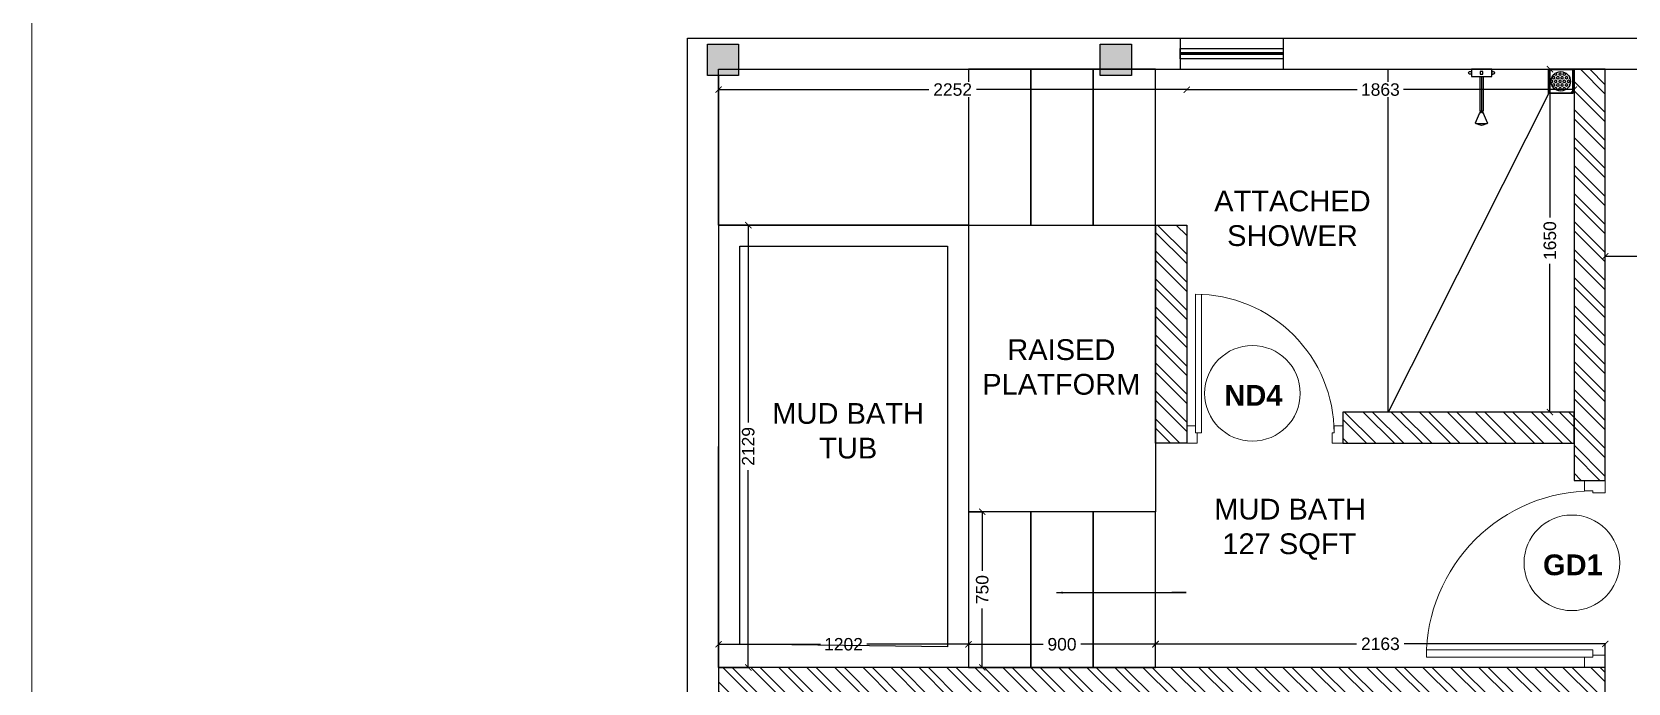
# Model space of a CAD drawing. Header units: millimetres. Extents: x 1464389 to 1998638, y -29162 to 256806.
# Drawn here: x 1615220 to 1622899, y 215355 to 218489 of the extents above; entities that cross this region are included whole.
import ezdxf

# ---------------------------------------------------------------- set-up
doc = ezdxf.new("R2010")
doc.units = ezdxf.units.MM
doc.header["$LTSCALE"] = 15
doc.header["$PDMODE"] = 35
doc.layers.get('0').update_dxf_attribs({"lineweight": 5})
for name, color, linetype in [('A-TEXT', 4, 'Continuous'), ('A-WNDW', 4, 'Continuous'), ('GFC Columns', 6, 'Continuous'), ('GFC Walls', 14, 'Continuous'), ('LS_DR_Washbasin', 165, 'Continuous'), ('NEW WALL', 5, 'Continuous'), ('Text', 250, 'Continuous'), ('Tile', 251, 'Continuous')]:
    doc.layers.add(name, color=color, linetype=linetype)
for name, color, linetype, lineweight in [('A-Walls', 1, 'Continuous', 30), ('dimension', 1, 'Continuous', 25), ('DOOR', 124, 'Continuous', 9), ('floor raising', 210, 'Continuous', 9), ('Hatch', 252, 'Continuous', 15), ('ledge wall line', 252, 'Continuous', 13)]:
    doc.layers.add(name, color=color, linetype=linetype, lineweight=lineweight)
doc.layers.add('Furnitures', color=7, linetype='Continuous', lineweight=25, true_color=0x753b00)
doc.layers.add('TEXTS', color=7, linetype='Continuous', true_color=0x636466)
doc.styles.add('ARIAL', font='arial.ttf')
doc.dimstyles.new('SC-25', dxfattribs={"dimtxt": 60, "dimasz": 30, "dimexe": 0, "dimexo": 0, "dimgap": 25, "dimtad": 0, "dimdec": 0, "dimzin": 0, "dimdsep": 46, "dimtxsty": 'ARIAL', "dimblk": 'ARCHTICK', "dimcen": 0.09, "dimdle": 3, "dimclrd": 251, "dimclre": 251, "dimclrt": 1, "dimadec": 0, "dimazin": 0, "dimtfac": 1, "dimtdec": 0, "dimtofl": 0, "dimtmove": 0, "dimatfit": 2, "dimfxl": 100, "dimtolj": 1, "dimtzin": 0, "dimarcsym": 0})

# ---------------------------------------------------------------- blocks, each defined once
blk = doc.blocks.new('_ArchTick')
at = {"color": 0, "linetype": 'ByBlock', "const_width": 0.15}
blk.add_lwpolyline([(-0.5, -0.5), (0.5, 0.5)], dxfattribs=at)
blk = doc.blocks.new('Z$W@#3D1C198D')
at = {"layer": 'LS_DR_Washbasin'}
for p, q in [((-15.17, 27.51), (-13.09, 22.61)), ((-14.98, 27.86), (-9.26, 27.86)), ((-9.03, 27.51), (-11.11, 22.61)), ((-11.27, 21.54), (-12.92, 21.54)), ((-12.92, 3.56), (-12.92, 21.54)), ((-12.1, 3.56), (-12.1, 21.54)), ((-11.27, 3.56), (-11.27, 21.54)), ((-12.1, 10.53), (-12.1, 12.42)), ((-17.33, 2.43), (-18.06, 2.43)), ((-18.06, 0.97), (-17.33, 0.97)), ((-17.33, 3.56), (-6.87, 3.56)), ((-17.33, -0.16), (-17.33, 3.56)), ((-17.33, 0.97), (-17.33, 2.43)), ((-12.83, 2.43), (-11.37, 2.43)), ((-12.83, 0.97), (-12.83, 2.43)), ((-11.37, 0.97), (-12.83, 0.97)), ((-11.37, 2.43), (-11.37, 0.97)), ((-6.87, 3.56), (-6.87, -0.16)), ((-6.87, 2.43), (-6.14, 2.43)), ((-6.87, 0.97), (-6.87, 2.43)), ((-6.14, 0.97), (-6.87, 0.97)), ((-6.87, -0.16), (-17.33, -0.16))]:
    blk.add_line(p, q, dxfattribs=at)
for centre, major_axis, start_param, end_param in [((-14.94, 27.61), (0.175, 0.175), 0.79391, 2.757406), ((-12.1, 25.79), (2.15, 2.15), 6.248859, 7.890647), ((-9.26, 27.61), (-0.175, 0.175), 3.526002, 5.489497), ((-12.33, 22.93), (0.583, 0.583), 2.757406, 3.935503), ((-12.1, 21.66), (-0.355, 0.355), 3.685936, 7.309861), ((-11.87, 22.93), (0.583, 0.583), 3.918701, 5.096798), ((-18.06, 1.7), (-0.516, 0.516), -0.785287, 2.356306), ((-6.14, 1.7), (-0.516, 0.516), 2.356306, 5.497898)]:
    blk.add_ellipse(centre, major_axis=major_axis, ratio=1, start_param=start_param, end_param=end_param, dxfattribs=at)
blk = doc.blocks.new('Z$W@#4FB1354E')
at = {"layer": 'LS_DR_Washbasin'}
h = blk.add_hatch(dxfattribs=at)
h.set_pattern_fill('HEX', color=256, scale=5, angle=360, style=0)
h.set_pattern_definition([(360, (3601.4866, -3857.5391), (7e-11, 1.08253175), [0.625, -1.25]), (120, (3601.4866, -3857.5391), (-0.9375, -0.54126588), [0.625, -1.25]), (60, (3602.1116, -3857.5391), (-0.9375, 0.54126588), [0.625, -1.25])])
edge = h.paths.add_edge_path()
edge.add_arc((-30.12, 10.96), 5, -90, 270, ccw=False)
for points in [[(-23.84, 4.68), (-36.34, 4.68), (-36.34, 17.18), (-23.84, 17.18)], [(-23.95, 4.79), (-36.23, 4.79), (-36.23, 17.06), (-23.95, 17.06)]]:
    blk.add_lwpolyline(points, close=True, dxfattribs=at)
blk.add_circle((-30.09, 10.93), 5, dxfattribs=at)
blk = doc.blocks.new('*D1882')
at = {"layer": 'Defpoints', "color": 0, "transparency": 16777216}
for p in [(1618523.8, 215541.4), (1619725.6, 215541.4), (1619725.6, 215541.4)]:
    blk.add_point(p, dxfattribs=at)
at = {"layer": 'Tile', "color": 251, "lineweight": -2, "transparency": 16777216}
for p, q in [((1618520.8, 215541.4), (1619013.2, 215541.4)), ((1619728.6, 215541.4), (1619236.2, 215541.4))]:
    blk.add_line(p, q, dxfattribs=at)
at = {"layer": 'Tile', "color": 251, "lineweight": -2, "transparency": 16777216, "xscale": 30, "yscale": 30, "zscale": 30, "rotation": 180}
blk.add_blockref('_ArchTick', (1618523.8, 215541.4), dxfattribs=at)
at = {"layer": 'Tile', "color": 251, "lineweight": -2, "transparency": 16777216, "xscale": 30, "yscale": 30, "zscale": 30}
blk.add_blockref('_ArchTick', (1619725.6, 215541.4), dxfattribs=at)
at = {"layer": 'Tile', "color": 1, "transparency": 16777216, "insert": (1619124.7, 215541.4), "char_height": 60, "attachment_point": 5, "style": 'ARIAL'}
blk.add_mtext('\\A1;1202', dxfattribs=at)
blk = doc.blocks.new('*D1883')
at = {"layer": 'Defpoints', "color": 0, "transparency": 16777216}
for p in [(1622638.6, 218309.5), (1622522.7, 216659.5), (1622638.6, 216659.5)]:
    blk.add_point(p, dxfattribs=at)
at = {"layer": 'Tile', "color": 251, "lineweight": -2, "transparency": 16777216}
for p, q in [((1622522.7, 218312.5), (1622522.7, 217596.1)), ((1622638.6, 218309.5), (1622522.7, 218309.5)), ((1622522.7, 216656.5), (1622522.7, 217372.8)), ((1622638.6, 216659.5), (1622522.7, 216659.5))]:
    blk.add_line(p, q, dxfattribs=at)
at = {"layer": 'Tile', "color": 251, "lineweight": -2, "transparency": 16777216, "xscale": 30, "yscale": 30, "zscale": 30}
for p, rotation in [((1622522.7, 218309.5), 90), ((1622522.7, 216659.5), 270)]:
    blk.add_blockref('_ArchTick', p, dxfattribs=dict(at, rotation=rotation))
at = {"layer": 'Tile', "color": 1, "transparency": 16777216, "insert": (1622522.7, 217484.5), "char_height": 60, "attachment_point": 5, "rotation": 90, "style": 'ARIAL'}
blk.add_mtext('\\A1;1650', dxfattribs=at)
blk = doc.blocks.new('*D2448')
at = {"layer": 'Defpoints', "color": 0, "transparency": 16777216}
for p in [(1619725.6, 215541.4), (1620625.6, 215541.4), (1620625.6, 215429.9)]:
    blk.add_point(p, dxfattribs=at)
at = {"layer": 'dimension', "color": 251, "lineweight": -2, "transparency": 16777216}
for p, q in [((1619722.6, 215541.4), (1620084.4, 215541.4)), ((1620628.6, 215541.4), (1620266.7, 215541.4)), ((1620625.6, 215429.9), (1620625.6, 215541.4))]:
    blk.add_line(p, q, dxfattribs=at)
at = {"layer": 'dimension', "color": 251, "lineweight": -2, "transparency": 16777216, "xscale": 30, "yscale": 30, "zscale": 30, "rotation": 180}
blk.add_blockref('_ArchTick', (1619725.6, 215541.4), dxfattribs=at)
at = {"layer": 'dimension', "color": 251, "lineweight": -2, "transparency": 16777216, "xscale": 30, "yscale": 30, "zscale": 30}
blk.add_blockref('_ArchTick', (1620625.6, 215541.4), dxfattribs=at)
at = {"layer": 'dimension', "color": 1, "transparency": 16777216, "insert": (1620175.6, 215541.4), "char_height": 60, "attachment_point": 5, "style": 'ARIAL'}
blk.add_mtext('\\A1;900', dxfattribs=at)
blk = doc.blocks.new('*D2449')
at = {"layer": 'Defpoints', "color": 0, "transparency": 16777216}
for p in [(1618523.4, 217558.5), (1618523.8, 215429.7), (1618666.4, 215429.7)]:
    blk.add_point(p, dxfattribs=at)
at = {"layer": 'dimension', "color": 251, "lineweight": -2, "transparency": 16777216}
for p, q in [((1618523.4, 217558.5), (1618666.4, 217558.5)), ((1618666.4, 217561.5), (1618666.4, 216609.3)), ((1618666.4, 215426.7), (1618666.4, 216378.9)), ((1618523.8, 215429.7), (1618666.4, 215429.7))]:
    blk.add_line(p, q, dxfattribs=at)
at = {"layer": 'dimension', "color": 251, "lineweight": -2, "transparency": 16777216, "xscale": 30, "yscale": 30, "zscale": 30}
for p, rotation in [((1618666.4, 217558.5), 90), ((1618666.4, 215429.7), 270)]:
    blk.add_blockref('_ArchTick', p, dxfattribs=dict(at, rotation=rotation))
at = {"layer": 'dimension', "color": 1, "transparency": 16777216, "insert": (1618666.4, 216494.1), "char_height": 60, "attachment_point": 5, "rotation": 90, "style": 'ARIAL'}
blk.add_mtext('\\A1;2129', dxfattribs=at)
blk = doc.blocks.new('*D2450')
at = {"layer": 'Defpoints', "color": 0, "transparency": 16777216}
for p in [(1619725.6, 216179.8), (1619725.6, 215429.9), (1619792, 215429.9)]:
    blk.add_point(p, dxfattribs=at)
at = {"layer": 'dimension', "color": 251, "lineweight": -2, "transparency": 16777216}
for p, q in [((1619725.6, 216179.8), (1619792, 216179.8)), ((1619792, 216182.8), (1619792, 215895.8)), ((1619792, 215426.9), (1619792, 215713.9)), ((1619725.6, 215429.9), (1619792, 215429.9))]:
    blk.add_line(p, q, dxfattribs=at)
at = {"layer": 'dimension', "color": 251, "lineweight": -2, "transparency": 16777216, "xscale": 30, "yscale": 30, "zscale": 30}
for p, rotation in [((1619792, 216179.8), 90), ((1619792, 215429.9), 270)]:
    blk.add_blockref('_ArchTick', p, dxfattribs=dict(at, rotation=rotation))
at = {"layer": 'dimension', "color": 1, "transparency": 16777216, "insert": (1619792, 215804.8), "char_height": 60, "attachment_point": 5, "rotation": 90, "style": 'ARIAL'}
blk.add_mtext('\\A1;750', dxfattribs=at)
blk = doc.blocks.new('terrace site dwg')
at = {"layer": 'Hatch'}
h = blk.add_hatch(color=256, dxfattribs=at)
h.dxf.hatch_style = 1
h.paths.add_polyline_path([(2564955.5, 867086.2), (2564805.5, 867086.2), (2564805.5, 866936.2), (2564955.5, 866936.2)])
h.paths.add_polyline_path([(2563234.3, 867086.2), (2563139.5, 867086.2), (2563139.5, 866936.2), (2563234.3, 866936.2)])
h.paths.add_polyline_path([(2563139.5, 867086.2), (2563084.5, 867086.2), (2563084.5, 866936.2), (2563139.5, 866936.2)])
h.paths.add_polyline_path([(2563234.5, 861453.2), (2563084.5, 861453.2), (2563084.5, 861303.2), (2563234.5, 861303.2)])
h.paths.add_polyline_path([(2564955.5, 861453.2), (2564805.5, 861453.2), (2564805.5, 861303.2), (2564955.5, 861303.2)])
h.paths.add_polyline_path([(2563234.5, 858838.2), (2563139.5, 858838.2), (2563139.5, 858868.2), (2563084.5, 858868.2), (2563084.5, 858718.2), (2563234.5, 858718.2)])
h.paths.add_polyline_path([(2563234.5, 858868.2), (2563139.5, 858868.2), (2563139.5, 858838.2), (2563234.5, 858838.2)], flags=17)
h.paths.add_polyline_path([(2564955.5, 858113.2), (2564805.5, 858113.2), (2564805.5, 857963.2), (2564955.5, 857963.2)])
h.paths.add_polyline_path([(2569128.5, 858113.2), (2568978.5, 858113.2), (2568978.5, 858018.2), (2569128.5, 858018.2)])
h.paths.add_polyline_path([(2569128.5, 858018.2), (2568978.5, 858018.2), (2568978.5, 857963.2), (2569128.5, 857963.2)])
h.paths.add_polyline_path([(2569734, 858168.2), (2569598.5, 858168.2), (2569598.5, 858018.2), (2569734, 858018.2)])
h.paths.add_polyline_path([(2582058.5, 861483.2), (2581878.5, 861483.2), (2581878.5, 861333.2), (2582058.5, 861333.2)])
h.paths.add_polyline_path([(2582028.5, 867086.2), (2581908.5, 867086.2), (2581908.5, 866936.2), (2582028.5, 866936.2)])
h.paths.add_polyline_path([(2581908.5, 867086.2), (2581878.5, 867086.2), (2581878.5, 866936.2), (2581908.5, 866936.2)])
h.paths.add_polyline_path([(2582028.5, 869698.2), (2581878.5, 869698.2), (2581878.5, 869548.2), (2582028.5, 869548.2)])
h.paths.add_polyline_path([(2574344.5, 867086.2), (2574194.5, 867086.2), (2574194.5, 866936.2), (2574344.5, 866936.2)])
h.paths.add_polyline_path([(2578937.5, 867086.2), (2578787.5, 867086.2), (2578787.5, 866936.2), (2578937.5, 866936.2)])
h.paths.add_polyline_path([(2574962.5, 872568.2), (2574812.5, 872568.2), (2574812.5, 872448.2), (2574962.5, 872448.2)])
h.paths.add_polyline_path([(2578897.5, 872568.2), (2578747.5, 872568.2), (2578747.5, 872418.2), (2578897.5, 872418.2)])
h.paths.add_polyline_path([(2569139.5, 867086.2), (2568989.5, 867086.2), (2568989.5, 866936.2), (2569139.5, 866936.2)])
h.paths.add_polyline_path([(2563234.5, 872568.2), (2563084.5, 872568.2), (2563084.5, 872418.2), (2563138.3, 872418.2), (2563138.3, 872448.2), (2563234.5, 872448.2)])
h.paths.add_polyline_path([(2565124.5, 872568.2), (2564974.5, 872568.2), (2564974.5, 872448.2), (2565124.5, 872448.2)])
h.paths.add_polyline_path([(2565124.5, 872448.1), (2564974.5, 872448.1), (2564974.5, 872418.2), (2565124.5, 872418.2)])
h.paths.add_polyline_path([(2563234.5, 872448.2), (2563138.3, 872448.2), (2563138.3, 872418.2), (2563234.5, 872418.2)], flags=17)
at = {"layer": 'A-WNDW', "ltscale": 0.5}
for p, q in [((2565359.5, 872598.2), (2565359.5, 872448.2)), ((2565854.5, 872598.2), (2565854.5, 872448.2)), ((2565359.5, 872523.2), (2565854.5, 872523.2))]:
    blk.add_line(p, q, dxfattribs=at)
at = {"layer": 'A-WNDW', "ltscale": 0.5, "const_width": 14.1}
blk.add_lwpolyline([(2565359.5, 872523.2), (2565854.5, 872523.2)], dxfattribs=at)
blk.add_lwpolyline([(2565359.5, 872523.2), (2565854.5, 872523.2)], dxfattribs=at)
at = {"layer": 'A-WNDW', "ltscale": 0.5}
blk.add_lwpolyline([(2565359.5, 872548.2), (2565854.5, 872548.2), (2565854.5, 872498.2), (2565359.5, 872498.2)], close=True, dxfattribs=at)
blk.add_lwpolyline([(2565359.5, 872548.2), (2565854.5, 872548.2), (2565854.5, 872498.2), (2565359.5, 872498.2)], close=True, dxfattribs=at)
at = {"layer": 'GFC Columns'}
for points in [[(2563234.5, 872418.2), (2563084.5, 872418.2), (2563084.5, 872568.2), (2563234.5, 872568.2)], [(2565124.5, 872418.2), (2564974.5, 872418.2), (2564974.5, 872568.2), (2565124.5, 872568.2)]]:
    blk.add_lwpolyline(points, close=True, dxfattribs=at)
at = {"layer": 'GFC Walls'}
for p, q in [((2562989.5, 858688.2), (2562989.5, 872598.2)), ((2562989.5, 872598.2), (2571364.5, 872598.2)), ((2563139.5, 861453.2), (2563139.5, 872418.2)), ((2563234.5, 872448.2), (2571364.5, 872448.2))]:
    blk.add_line(p, q, dxfattribs=at)
blk = doc.blocks.new('*D1869')
at = {"layer": 'Defpoints', "color": 0, "transparency": 16777216}
for p in [(1620775.6, 218211.2), (1622638.6, 218211.2), (1622638.6, 218211.2)]:
    blk.add_point(p, dxfattribs=at)
at = {"layer": 'dimension', "color": 251, "lineweight": -2, "transparency": 16777216}
for p, q in [((1620772.6, 218211.2), (1621595.3, 218211.2)), ((1620775.6, 218211.2), (1620775.6, 218211.2)), ((1622641.6, 218211.2), (1621818.9, 218211.2))]:
    blk.add_line(p, q, dxfattribs=at)
at = {"layer": 'dimension', "color": 251, "lineweight": -2, "transparency": 16777216, "xscale": 30, "yscale": 30, "zscale": 30, "rotation": 180}
blk.add_blockref('_ArchTick', (1620775.6, 218211.2), dxfattribs=at)
at = {"layer": 'dimension', "color": 251, "lineweight": -2, "transparency": 16777216, "xscale": 30, "yscale": 30, "zscale": 30}
blk.add_blockref('_ArchTick', (1622638.6, 218211.2), dxfattribs=at)
at = {"layer": 'dimension', "color": 1, "transparency": 16777216, "insert": (1621707.1, 218211.2), "char_height": 60, "attachment_point": 5, "style": 'ARIAL', "bg_fill": 3, "box_fill_scale": 1.1, "bg_fill_color": 256, "bg_fill_true_color": 13158600, "bg_fill_transparency": 0}
blk.add_mtext('\\A1;1863', dxfattribs=at)
blk = doc.blocks.new('*D2439')
at = {"layer": 'Defpoints', "color": 0, "transparency": 16777216}
for p in [(1622788.6, 215543.4), (1620625.6, 215429.9), (1622788.6, 215429.9)]:
    blk.add_point(p, dxfattribs=at)
at = {"layer": 'floor raising', "color": 251, "lineweight": -2, "transparency": 16777216}
for p, q in [((1620622.6, 215543.4), (1621592, 215543.4)), ((1620625.6, 215429.9), (1620625.6, 215543.4)), ((1622791.6, 215543.4), (1621822.2, 215543.4)), ((1622788.6, 215429.9), (1622788.6, 215543.4))]:
    blk.add_line(p, q, dxfattribs=at)
at = {"layer": 'floor raising', "color": 251, "lineweight": -2, "transparency": 16777216, "xscale": 30, "yscale": 30, "zscale": 30, "rotation": 180}
blk.add_blockref('_ArchTick', (1620625.6, 215543.4), dxfattribs=at)
at = {"layer": 'floor raising', "color": 251, "lineweight": -2, "transparency": 16777216, "xscale": 30, "yscale": 30, "zscale": 30}
blk.add_blockref('_ArchTick', (1622788.6, 215543.4), dxfattribs=at)
at = {"layer": 'floor raising', "color": 1, "transparency": 16777216, "insert": (1621707.1, 215543.4), "char_height": 60, "attachment_point": 5, "style": 'ARIAL', "bg_fill": 3, "box_fill_scale": 1.1, "bg_fill_color": 256, "bg_fill_true_color": 13158600, "bg_fill_transparency": 0}
blk.add_mtext('\\A1;2163', dxfattribs=at)
blk = doc.blocks.new('*D1878')
at = {"layer": 'Defpoints', "color": 0, "transparency": 16777216}
for p in [(1618523.4, 218211.2), (1618523.4, 218210.2), (1620775.6, 218211.2)]:
    blk.add_point(p, dxfattribs=at)
at = {"layer": 'floor raising', "color": 251, "lineweight": -2, "transparency": 16777216}
for p, q in [((1618520.4, 218211.2), (1619534.7, 218211.2)), ((1618523.4, 218210.2), (1618523.4, 218211.2)), ((1620778.6, 218211.2), (1619764.3, 218211.2))]:
    blk.add_line(p, q, dxfattribs=at)
at = {"layer": 'floor raising', "color": 251, "lineweight": -2, "transparency": 16777216, "xscale": 30, "yscale": 30, "zscale": 30, "rotation": 180}
blk.add_blockref('_ArchTick', (1618523.4, 218211.2), dxfattribs=at)
at = {"layer": 'floor raising', "color": 251, "lineweight": -2, "transparency": 16777216, "xscale": 30, "yscale": 30, "zscale": 30}
blk.add_blockref('_ArchTick', (1620775.6, 218211.2), dxfattribs=at)
at = {"layer": 'floor raising', "color": 1, "transparency": 16777216, "insert": (1619649.5, 218211.2), "char_height": 60, "attachment_point": 5, "style": 'ARIAL', "bg_fill": 3, "box_fill_scale": 1.1, "bg_fill_color": 256, "bg_fill_true_color": 13158600, "bg_fill_transparency": 0}
blk.add_mtext('\\A1;2252', dxfattribs=at)
blk = doc.blocks.new('*D1880')
at = {"layer": 'Defpoints', "color": 0, "transparency": 16777216}
for p in [(1622788.6, 217409.5), (1622788.6, 217409.5), (1624438.4, 217409.5)]:
    blk.add_point(p, dxfattribs=at)
at = {"layer": 'floor raising', "color": 251, "lineweight": -2, "transparency": 16777216}
for p, q in [((1622785.6, 217409.5), (1623501.8, 217409.5)), ((1624441.4, 217409.5), (1623725.2, 217409.5)), ((1624438.4, 217409.5), (1624438.4, 217409.5))]:
    blk.add_line(p, q, dxfattribs=at)
at = {"layer": 'floor raising', "color": 251, "lineweight": -2, "transparency": 16777216, "xscale": 30, "yscale": 30, "zscale": 30, "rotation": 180}
blk.add_blockref('_ArchTick', (1622788.6, 217409.5), dxfattribs=at)
at = {"layer": 'floor raising', "color": 251, "lineweight": -2, "transparency": 16777216, "xscale": 30, "yscale": 30, "zscale": 30}
blk.add_blockref('_ArchTick', (1624438.4, 217409.5), dxfattribs=at)
at = {"layer": 'floor raising', "color": 1, "transparency": 16777216, "insert": (1623613.5, 217409.5), "char_height": 60, "attachment_point": 5, "style": 'ARIAL', "bg_fill": 3, "box_fill_scale": 1.1, "bg_fill_color": 256, "bg_fill_true_color": 13158600, "bg_fill_transparency": 0}
blk.add_mtext('\\A1;1650', dxfattribs=at)
blk = doc.blocks.new('D900')
for points in [[(0, 840), (0, 900), (100, 900), (100, 850), (60, 850), (60, 840)], [(0, 60), (0, 0), (100, 0), (100, 50), (60, 50), (60, 60)]]:
    blk.add_lwpolyline(points, close=True)
blk.add_lwpolyline([(60, 850, -0.414214), (860, 50), (60, 50), (60, 85), (859.2, 85)], format="xyb")
blk = doc.blocks.new('DOOR TERRACE')
at = {"layer": 'DOOR'}
for p, xscale, yscale, zscale, rotation in [((1151616.7, -147837.6), -0.833619442241601, 0.833619442241601, 0.833619442241601, 270), ((1153629.8, -148917.1), -0.9999986462057132, 0.9999986462057132, 0.9999986462057132, 359.9999999804764)]:
    blk.add_blockref('D900', p, dxfattribs=dict(at, xscale=xscale, yscale=yscale, zscale=zscale, rotation=rotation))
blk = doc.blocks.new('LEGEND TERRACE')
for centre in [(1151932.7, -147597.6), (1153469.4, -148413.3)]:
    blk.add_circle(centre, 230)
at = {"layer": 'A-TEXT', "ltscale": 0.25, "char_height": 100, "attachment_point": 1, "style": 'ARIAL'}
for s, insert in [('\\pxqc;{\\fArial|b1|i0|c0|p34;ND4}', (1151286.1, -147557.3)), ('\\pxqc,t11;{\\fArial|b1|i0|c0|p34;GD1}', (1152822.8, -148373))]:
    blk.add_mtext_dynamic_manual_height_columns(s, width=1302.77, gutter_width=250, heights=[0], dxfattribs=dict(at, insert=insert))
blk = doc.blocks.new('INTERNAL WALLS FIFFTH')
at = {"layer": 'NEW WALL', "ltscale": 0.25}
for points in [[(1153629.8, -146037.6), (1153479.8, -146037.6), (1153479.8, -148017.1), (1153629.8, -148017.1)], [(1151466.7, -146787.6), (1151616.7, -146787.6), (1151616.7, -147837.6), (1151466.7, -147837.6)], [(1152367, -147837.6), (1153479.8, -147837.6), (1153479.8, -147687.6), (1152367, -147687.6)], [(1153629.8, -148917.1), (1149364.9, -148917.3), (1149364.9, -149067.3), (1153629.8, -149067.1)]]:
    blk.add_lwpolyline(points, close=True, dxfattribs=at)

msp = doc.modelspace()

# ---------------------------------------------------------------- hatches: boundary and pattern name
at = {"layer": 'ledge wall line'}
h = msp.add_hatch(dxfattribs=at)
h.set_pattern_fill('ANSI32', color=256, scale=10, angle=90)
h.set_pattern_definition([(135, (-895972.51, -693955.74), (-67.351921, -67.351921), []), (135, (-895972.51, -693910.84), (-67.351921, -67.351921), [])])
h.paths.add_polyline_path([(1629483.9, 209182.5), (1629333.9, 209182.5), (1629334.6, 208114.5), (1629484.6, 208114.5)])
h.paths.add_polyline_path([(1629483.9, 209332.5), (1627077.6, 209332.5), (1627077.6, 209182.5), (1629483.9, 209182.5)])
h.paths.add_polyline_path([(1629483.2, 210532.5), (1629333.2, 210532.5), (1629333.9, 210332.5), (1629483.9, 210332.5)])
h.paths.add_polyline_path([(1626177.6, 209332.5), (1624848.9, 209332.5), (1624848.9, 209182.5), (1626027.6, 209182.5), (1626027.6, 209182.5), (1626177.6, 209182.5), (1626177.6, 209182.5), (1626027.6, 209182.5), (1626027.7, 207364.3), (1626177.7, 207364.3), (1626177.6, 209182.5), (1626027.6, 209182.5), (1626027.6, 209182.5), (1626177.6, 209182.5)])
h.paths.add_polyline_path([(1623949, 209232.4), (1623948.9, 209232.4), (1623948.9, 209332.4), (1623798.9, 209332.4), (1623798.9, 209232.4), (1623799.6, 208119.5), (1623949.6, 208119.5)])
h.paths.add_polyline_path([(1620340.6, 206102.5), (1620190.6, 206102.5), (1620190.6, 204699.5), (1620340.6, 204699.5)])
h.paths.add_polyline_path([(1620340.6, 209334.5), (1620190.6, 209334.5), (1620190.6, 207314.5), (1620340.6, 207314.5)])
h.paths.add_polyline_path([(1620340.6, 207164.5), (1620190.6, 207164.5), (1620190.6, 207002.5), (1620340.6, 207002.5)])
h.paths.add_polyline_path([(1620340.6, 207002.5), (1620190.6, 207002.5), (1618524.6, 207002.5), (1618524.6, 206852.5), (1620340.6, 206852.5)])
h.paths.add_polyline_path([(1622788.6, 208884.5), (1620340.6, 208884.5), (1620340.6, 208734.5), (1622788.6, 208734.5)])
h.paths.add_polyline_path([(1622788.6, 209183.1), (1622788.6, 209183.1), (1622788.6, 209333.1), (1622788.6, 209606.6), (1622638.6, 209606.6), (1622638.6, 208884.5), (1622788.6, 208884.5)])
h.paths.add_polyline_path([(1622899, 209232.4), (1622898.9, 209232.4), (1622898.9, 209332.4), (1622788.6, 209333.1), (1622788.6, 209183.1), (1622899, 209182.4)])
h.paths.add_polyline_path([(1619440.6, 209334.5), (1618524.6, 209334.5), (1618524.6, 209184.5), (1619440.6, 209184.5)])
h.paths.add_polyline_path([(1620843.9, 210956.7), (1620693.9, 210956.7), (1620693.9, 210506.6), (1620843.9, 210506.6)])
h.paths.add_polyline_path([(1622638.6, 210656.6), (1620843.9, 210656.6), (1620843.9, 210506.6), (1622638.6, 210506.6)])
h.paths.add_polyline_path([(1622638.6, 211856.7), (1620693.9, 211856.7), (1620693.9, 211706.7), (1622638.6, 211706.7)])
h.paths.add_polyline_path([(1622788.6, 214379.9), (1622638.6, 214379.9), (1622638.6, 210506.6), (1622788.6, 210506.6)])
h.paths.add_polyline_path([(1622788.6, 215429.9), (1619725.6, 215429.8), (1619725.6, 215428.9), (1618523.8, 215429.7), (1618523.8, 215279.7), (1619724.2, 215279.8), (1619724.2, 215279.8), (1619874.2, 215279.8), (1622788.6, 215279.9)])
h.paths.add_polyline_path([(1618974.1, 213479.8), (1618524.6, 213479.4), (1618524.6, 213329.4), (1618974.1, 213329.8)])
h.paths.add_polyline_path([(1619724.1, 213329.8), (1619724.2, 215279.8), (1619874.2, 215279.8), (1619874.1, 213479.4), (1620693.9, 213479.7), (1620693.9, 213779.7), (1620843.9, 213779.7), (1620843.9, 212606.7), (1620693.9, 212606.7), (1620693.9, 213329.7), (1619874.1, 213329.4), (1619874.1, 213329.8)])
h.paths.add_polyline_path([(1622638.6, 216659.5), (1621525.8, 216659.5), (1621525.8, 216592.4), (1621525.8, 216509.5), (1622638.6, 216509.5)])
h.paths.add_polyline_path([(1620775.6, 217559.5), (1620625.6, 217559.5), (1620625.6, 216509.5), (1620775.6, 216509.5)])
h.paths.add_polyline_path([(1622788.6, 218309.5), (1622638.6, 218309.5), (1622638.6, 216329.9), (1622688.6, 216329.9), (1622688.6, 216329.9), (1622788.6, 216329.9)])

# ---------------------------------------------------------------- linework, layer by layer
msp.add_line((1615220.4, 232978.4), (1615220.4, -21144.5))
at = {"layer": 'Furnitures'}
msp.add_line((1620625.6, 217559.5), (1620625.6, 216179.8), dxfattribs=at)
for points in [[(1619725.6, 217558.5), (1618523.4, 217558.5), (1618523.4, 218309.5), (1619725.6, 218309.5)], [(1619725.6, 217558.5), (1618523.4, 217558.5), (1618523.4, 218309.5), (1619725.6, 218309.5)], [(1620025.6, 218309.4), (1619725.6, 218309.4), (1619725.6, 217559.5), (1620025.6, 217559.5)], [(1620325.6, 218309.4), (1620025.6, 218309.4), (1620025.6, 217559.5), (1620325.6, 217559.5)], [(1620625.6, 218309.4), (1620325.6, 218309.4), (1620325.6, 217559.5), (1620625.6, 217559.5)], [(1618525.6, 217558.5), (1619725.6, 217558.5), (1619725.6, 215428.9), (1618523.8, 215429.7)], [(1618625.6, 217458.5), (1619625.6, 217458.5), (1619625.6, 215530.1), (1618625.6, 215542.4)], [(1620025.6, 216179.8), (1619725.6, 216179.8), (1619725.6, 215429.9), (1620025.6, 215429.9)], [(1620325.6, 216179.8), (1620025.6, 216179.8), (1620025.6, 215429.9), (1620325.6, 215429.9)], [(1620625.6, 216179.8), (1620325.6, 216179.8), (1620325.6, 215429.9), (1620625.6, 215429.9)]]:
    msp.add_lwpolyline(points, close=True, dxfattribs=at)
at = {"layer": 'LS_DR_Washbasin'}
for p, q in [((1621743.9, 216659.5), (1621743.9, 218309.5)), ((1622517.5, 218193.8), (1621743.9, 216659.5))]:
    msp.add_line(p, q, dxfattribs=at)

# ---------------------------------------------------------------- block references
at = {"layer": 'A-Walls'}
msp.add_blockref('terrace site dwg', (-944614.9, -654138.7), dxfattribs=at)
at = {"layer": 'LS_DR_Washbasin', "yscale": 9.335193958499852, "zscale": 9.335193958499852}
for name, p, xscale, rotation in [('Z$W@#3D1C198D', (1622306.9, 218308), -9.335193958499852, 180), ('Z$W@#4FB1354E', (1622676.8, 218532), 9.335193958499852, 90.00000000000001)]:
    msp.add_blockref(name, p, dxfattribs=dict(at, xscale=xscale, rotation=rotation))

# ---------------------------------------------------------------- texts
at = {"layer": 'Text', "ltscale": 0.25, "char_height": 100, "style": 'ARIAL'}
for s, insert, attachment_point in [('\\pxqc;ATTACHED SHOWER', (1620632.7, 217457.1), 7), ('\\pxqc;RAISED\\PPLATFORM', (1619521, 216741.6), 7), ('\\pxqc;MUD BATH \\PTUB', (1618495.5, 216434.6), 7), ('MUD BATH\\P 127 SQFT', (1620908.2, 216242.1), 1)]:
    msp.add_mtext_dynamic_manual_height_columns(s, width=1302.77, gutter_width=250, heights=[0], dxfattribs=dict(at, insert=insert, attachment_point=attachment_point))

# ---------------------------------------------------------------- dimensions: what is measured, and where the dimension line sits
at = {"layer": 'dimension'}
for base, p1, p2, picture, middle in [((1618666.4, 215429.7), (1618523.4, 217558.5), (1618523.8, 215429.7), '*D2449', (1618666.4, 216494.1)), ((1619792, 215429.9), (1619725.6, 216179.8), (1619725.6, 215429.9), '*D2450', (1619792, 215804.8))]:
    dim = msp.add_linear_dim(base=base, p1=p1, p2=p2, angle=90, dimstyle='SC-25', dxfattribs=at)
    dim.commit()
    dim.dimension.update_dxf_attribs({"geometry": picture, "text_midpoint": middle})
dim = msp.add_linear_dim(base=(1620625.6, 215541.4), p1=(1619725.6, 215541.4), p2=(1620625.6, 215429.9), dimstyle='SC-25', dxfattribs=at)
dim.commit()
dim.dimension.update_dxf_attribs({"geometry": '*D2448', "text_midpoint": (1620175.6, 215541.4)})
at = {"layer": 'Tile'}
dim = msp.add_linear_dim(base=(1622522.7, 216659.5), p1=(1622638.6, 218309.5), p2=(1622638.6, 216659.5), angle=90, dimstyle='SC-25', dxfattribs=at)
dim.commit()
dim.dimension.update_dxf_attribs({"geometry": '*D1883', "text_midpoint": (1622522.7, 217484.5)})
dim = msp.add_linear_dim(base=(1619725.6, 215541.4), p1=(1618523.8, 215541.4), p2=(1619725.6, 215541.4), dimstyle='SC-25', dxfattribs=at)
dim.commit()
dim.dimension.update_dxf_attribs({"geometry": '*D1882', "text_midpoint": (1619124.7, 215541.4)})

# ---------------------------------------------------------------- leaders
at = {"layer": 'TEXTS'}
msp.add_leader([(1620148.8, 215790.1), (1620772.9, 215790.1), (1620703.6, 215790.1)], dimstyle='SC-25', override={"dimtad": 0}, dxfattribs=at)

# ---------------------------------------------------------------- next in the draw order: dimensions: what is measured, and where the dimension line sits
at = {"layer": 'dimension'}
dim = msp.add_linear_dim(base=(1622638.6, 218211.2), p1=(1620775.6, 218211.2), p2=(1622638.6, 218211.2), dimstyle='SC-25', override={"dimtfill": 1, "dimarcsym": 1}, dxfattribs=at)
dim.commit()
dim.dimension.update_dxf_attribs({"geometry": '*D1869', "text_midpoint": (1621707.1, 218211.2)})
at = {"layer": 'floor raising'}
for base, p1, p2, picture, middle in [((1622788.6, 217409.5), (1624438.4, 217409.5), (1622788.6, 217409.5), '*D1880', (1623613.5, 217409.5)), ((1622788.6, 215543.4), (1620625.6, 215429.9), (1622788.6, 215429.9), '*D2439', (1621707.1, 215543.4))]:
    dim = msp.add_linear_dim(base=base, p1=p1, p2=p2, dimstyle='SC-25', override={"dimtfill": 1, "dimarcsym": 1}, dxfattribs=at)
    dim.commit()
    dim.dimension.update_dxf_attribs({"geometry": picture, "text_midpoint": middle})

# ---------------------------------------------------------------- next in the draw order: dimensions: what is measured, and where the dimension line sits
dim = msp.add_linear_dim(base=(1618523.4, 218211.2), p1=(1620775.6, 218211.2), p2=(1618523.4, 218210.2), dimstyle='SC-25', override={"dimtfill": 1, "dimarcsym": 1}, dxfattribs=at)
dim.commit()
dim.dimension.update_dxf_attribs({"geometry": '*D1878', "text_midpoint": (1619649.5, 218211.2)})

# ---------------------------------------------------------------- next in the draw order: block references
msp.add_blockref('DOOR TERRACE', (469158.9, 364347))

# ---------------------------------------------------------------- next in the draw order: block references
msp.add_blockref('LEGEND TERRACE', (469158.9, 364347))

# ---------------------------------------------------------------- next in the draw order: block references
msp.add_blockref('INTERNAL WALLS FIFFTH', (469158.9, 364347))

doc.saveas('drawing.dxf')
